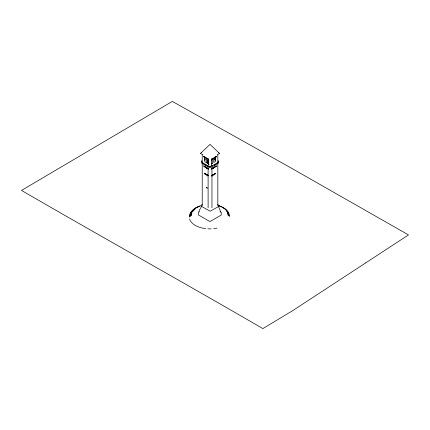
<?xml version="1.0" encoding="UTF-8"?>
<svg xmlns="http://www.w3.org/2000/svg" width="430" height="430" viewBox="0 0 430 430"><rect width="100%" height="100%" fill="white"/><g stroke="black" fill="none" stroke-linecap="round" stroke-linejoin="round"><path stroke-width="0.64" d="M190.624 213.576L189.947 216.537C189.947 211.049 195.225 207.733 199.848 206.115M191.248 213.151L190.597 216.01C190.511 212.108 193.532 209.243 196.66 207.41M191.871 212.726L191.243 215.489L191.871 212.2L193.72 209.625M201.767 206.018L199.267 210.48L199.267 212.06M217.833 154.854L218.284 154.058M201.767 160.61L201.767 162.244L209.577 166.603L210.936 166.496L218.284 162.25L218.284 160.616M201.88 161.621L201.88 163.325L209.577 167.652L210.824 167.571L218.171 163.325L218.171 161.626M190.952 213.119L191.613 212.2M192.613 211.694L194.704 209.41M194.177 209.722L195.193 208.958M201.541 152.876L200.407 153.531L210.023 144.362L219.644 153.537L218.51 152.881M205.803 159.664L204.739 160.282L204.739 158.396M211.517 159.035L211.936 158.923M212.608 158.401L212.248 159.175M214.602 157.251L214.919 157.068M215.731 156.601L214.919 157.6M211.345 159.256L216.725 156.412L211.345 159.525M213.087 158.675L212.726 159.019M205.008 166.335L204.513 166.625L203.884 166.007M204.707 166.867L208.561 169.221M209.044 164.685L208.48 165.007L208.48 159.417M205.336 167.103L204.497 166.829M211.162 163.959L212.726 163.056M214.28 162.164L215.236 161.61L215.236 158.573A0.677 0.392 -60 0 0 214.758 158.294M211.049 165.905L212.178 165.254M208.072 168.662L208.572 168.377M214.441 165.088L215.57 164.437M216.698 163.782L217.833 163.131M213.656 167.453L214.495 166.969L213.656 167.646M215.339 166.523L216.489 165.948L211.839 168.56M215.344 166.652L216.376 166.055M211.839 168.823L212.576 168.135M213.527 167.824L213.038 168.313M215.339 166.781L216.053 166.114M211.963 168.823L214.79 167.189M211.512 169.216L215.36 166.861M205.475 174.15L206.26 175.037L207.238 175.343M211.625 175.451L215.752 173.258L211.791 175.548M211.651 175.897L212.882 175.445L211.877 176.214M214.634 174.429L212.656 175.504M202.283 204.524L201.03 205.282L201.165 206.185L210.222 211.232L218.983 206.287L218.994 205.443L217.634 204.605M198.714 211.743L198.284 211.995L198.284 214.844L209.964 221.584L221.208 215.097L221.208 212.248L220.16 211.641M196.204 207.674L200.493 205.712M199.525 206.314C194.758 207.986 189.313 211.399 189.302 217.059M209.577 166.233L210.48 166.233M218.999 205.717C223.337 207.228 228.276 210.351 228.255 215.494L227.62 212.726M219.327 205.916C224.003 207.647 229.545 210.888 229.545 216.537M214.231 159.229L214.704 159.503M207.491 158.396L207.814 159.132M205.051 157.117L204.605 156.864L204.605 157.375M204.728 156.993L203.369 156.466L208.706 159.288M205.868 157.649L208.136 158.96M205.164 157.563L204.718 156.794M208.942 164.077L204.793 161.68L204.793 158.374M213.038 167.415L213.683 167.748L214.317 167.136M202.218 163.126L203.352 163.782M204.481 164.432L205.615 165.088M206.744 165.738L209.012 167.05M204.546 166.383L203.578 165.953L208.217 168.651L207.179 168.055M208.115 168.463L207.384 168.044L208.115 168.689M206.319 167.641L205.406 167.012M206.422 167.716L207.109 168.114L206.239 167.818M205.277 167.195L208.104 168.829M215.36 173.94L214.409 174.489M208.442 175.418L204.368 173.193L208.33 175.483M207.013 175.279L207.996 176.042M223.288 207.674C226.261 209.475 228.964 212.329 228.9 216.016L228.249 213.151M226.336 210.485L227.481 212.087M201.767 154.053L202.218 154.848M218.284 206.024L220.235 210.582L220.235 212.162M217.833 154.327L217.833 161.4M217.833 161.82L217.833 162.341M217.833 163.088L217.833 205.766M215.489 156.869L215.489 157.401M215.419 157.805L215.419 160.32L214.355 159.702L214.355 158.45M215.441 166.018L215.441 166.926M213.748 162.47L213.748 159.428A0.72 0.414 -60 0 0 213.495 159.068M212.361 158.675L212.361 159.24M212.259 163.325L212.259 160.288A0.774 0.446 -60 0 0 211.71 159.971M211.963 168.56L211.963 207.776M211.576 159.385L211.576 165.012M208.636 159.057L208.636 159.584M208.518 159.121L208.518 159.648M208.604 160.965L208.604 164.271M208.104 168.565L208.104 207.781M207.878 160.159L207.878 163.464M207.701 158.649L207.701 159.197M207.389 159.874L207.389 163.18M206.357 162.583L206.357 159.277A0.779 0.451 60 0 1 206.658 159.089M202.218 154.322L202.218 161.395M202.218 161.814L202.218 162.336M202.218 163.083L202.218 205.76M216.94 228.11A20.441 11.803 0 0 1 213.737 228.636M211.076 228.835A20.441 11.803 0 0 1 207.744 228.808M205.75 228.636A20.441 11.803 0 0 1 189.555 218.908M214.344 158.81A0.677 0.392 -60 0 1 214.516 158.509M211.323 160.385A0.774 0.446 -60 0 1 211.436 160.218M205.524 158.471A0.817 0.473 60 0 1 205.782 158.842M208.523 160.137A0.817 0.473 60 0 1 208.727 160.358M365.699 262.891L292.782 310.584L262.854 328.595C182.691 282.053 101.716 236.887 21.5 190.431L172.322 101.405L290.831 167.85L408.5 234.92L365.699 262.891M203.933 156.864L204.384 157.127L203.933 156.864M216.161 156.848L215.731 157.1L216.161 156.848M212.785 167.953L211.85 168.684L212.785 167.953M204.707 173.881L205.475 174.322L204.707 173.881M206.292 187.244C205.707 188.05 209.27 188.958 206.292 187.244"/></g></svg>
